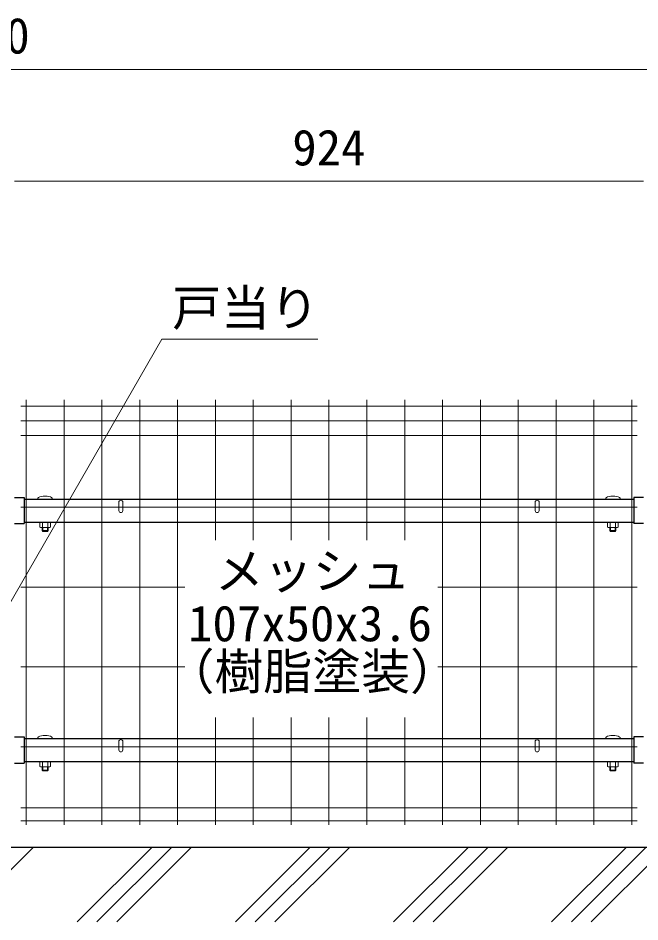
# Model space of a CAD drawing. Units: millimetres, scale not verified. Extents: x -1370 to 7030, y -2970 to 2970.
# Drawn here: x 2841 to 3675, y -107 to 1105 of the extents above; entities that cross this region are included whole.
import ezdxf
from ezdxf.enums import TextEntityAlignment as Align

# ---------------------------------------------------------------- set-up
doc = ezdxf.new("R2010")
doc.units = ezdxf.units.MM
doc.header["$LTSCALE"] = 20
for name, color, linetype, lineweight in [('0-2_D-STR1', 1, 'Continuous', 25), ('0-4_D-STR3', 3, 'Continuous', 13), ('0-5_D-STR-TXT', 7, 'Continuous', 13), ('0-7_D-STR2', 7, 'Continuous', 13), ('0-8_D-STR-DIM', 7, 'Continuous', 13), ('0-C_D-DCR-HCH', 7, 'Continuous', 13), ('0-D_D-BGD', 7, 'Continuous', 25)]:
    doc.layers.add(name, color=color, linetype=linetype, lineweight=lineweight)
doc.styles.add('ＭＳ ゴシック', font='')
doc.styles.get('ＭＳ ゴシック').set_extended_font_data('MS Gothic')

msp = doc.modelspace()

# ---------------------------------------------------------------- linework, layer by layer
at = {"layer": '0-2_D-STR1'}
for p, q in [((2835.93, 462.09), (2848.93, 462.09)), ((2848.93, 462.09), (2848.93, 427.09)), ((3666.93, 462.09), (3666.93, 427.09)), ((3679.93, 462.09), (3666.93, 462.09)), ((2848.93, 460.09), (3666.93, 460.09)), ((2835.93, 427.09), (2848.93, 427.09)), ((2848.93, 429.09), (3666.93, 429.09)), ((3679.93, 427.09), (3666.93, 427.09)), ((2835.93, 141.09), (2848.93, 141.09)), ((2848.93, 141.09), (2848.93, 106.09)), ((2848.93, 139.09), (3666.92, 139.09)), ((3666.92, 141.09), (3666.92, 106.09)), ((3679.93, 141.09), (3666.92, 141.09)), ((2835.93, 106.09), (2848.93, 106.09)), ((2848.93, 108.09), (3666.92, 108.09)), ((3679.93, 106.09), (3666.92, 106.09))]:
    msp.add_line(p, q, dxfattribs=at)
at = {"layer": '0-4_D-STR3'}
for p, q in [((2976.05, 456.71), (2976.05, 444.54)), ((2981.25, 456.71), (2981.25, 444.54)), ((3534.61, 456.71), (3534.61, 444.54)), ((3539.81, 456.71), (3539.81, 444.54)), ((2869.85, 428.55), (2869.85, 422.3)), ((2883.62, 429.09), (2870.63, 429.09)), ((2871.67, 429.09), (2882.58, 429.09)), ((2873.49, 428.55), (2873.49, 422.3)), ((2880.76, 428.55), (2880.76, 422.3)), ((2884.4, 428.55), (2884.4, 422.3)), ((3631.45, 428.55), (3631.45, 422.3)), ((3632.23, 429.09), (3645.22, 429.09)), ((3644.18, 429.09), (3633.27, 429.09)), ((3635.09, 428.55), (3635.09, 422.3)), ((3642.36, 428.55), (3642.36, 422.3)), ((3646, 428.55), (3646, 422.3)), ((2871.67, 421.77), (2882.58, 421.77)), ((2873.13, 417.69), (2873.13, 421.77)), ((2881.13, 417.69), (2873.13, 417.69)), ((2874.13, 416.69), (2873.13, 417.69)), ((2874.13, 416.69), (2874.13, 421.77)), ((2874.13, 416.69), (2880.13, 416.69)), ((2880.13, 416.69), (2880.13, 421.77)), ((2881.13, 417.69), (2880.13, 416.69)), ((2881.13, 417.69), (2881.13, 421.77)), ((3644.18, 421.77), (3633.27, 421.77)), ((3634.73, 417.69), (3634.73, 421.77)), ((3634.73, 417.69), (3642.73, 417.69)), ((3634.73, 417.69), (3635.73, 416.69)), ((3635.73, 416.69), (3635.73, 421.77)), ((3641.73, 416.69), (3635.73, 416.69)), ((3641.73, 416.69), (3641.73, 421.77)), ((3641.73, 416.69), (3642.73, 417.69)), ((3642.73, 417.69), (3642.73, 421.77)), ((2976.05, 135.76), (2976.05, 123.59)), ((2981.25, 135.76), (2981.25, 123.59)), ((3534.6, 135.71), (3534.6, 123.54)), ((3539.8, 135.71), (3539.8, 123.54)), ((2869.85, 107.55), (2869.85, 101.3)), ((2883.62, 108.09), (2870.63, 108.09)), ((2871.67, 108.09), (2882.58, 108.09)), ((2871.67, 100.77), (2882.58, 100.77)), ((2873.13, 96.69), (2873.13, 100.77)), ((2873.49, 107.55), (2873.49, 101.3)), ((2874.13, 95.69), (2874.13, 100.77)), ((2880.13, 95.69), (2880.13, 100.77)), ((2880.76, 107.55), (2880.76, 101.3)), ((2881.13, 96.69), (2881.13, 100.77)), ((2884.4, 107.55), (2884.4, 101.3)), ((3631.45, 107.55), (3631.45, 101.3)), ((3632.23, 108.09), (3645.22, 108.09)), ((3644.18, 108.09), (3633.27, 108.09)), ((3644.18, 100.77), (3633.27, 100.77)), ((3634.73, 96.69), (3634.73, 100.77)), ((3635.09, 107.55), (3635.09, 101.3)), ((3635.73, 95.69), (3635.73, 100.77)), ((3641.73, 95.69), (3641.73, 100.77)), ((3642.36, 107.55), (3642.36, 101.3)), ((3642.73, 96.69), (3642.73, 100.77)), ((3646, 107.55), (3646, 101.3)), ((2874.13, 95.69), (2873.13, 96.69)), ((2881.13, 96.69), (2873.13, 96.69)), ((2874.13, 95.69), (2880.13, 95.69)), ((2881.13, 96.69), (2880.13, 95.69)), ((3634.73, 96.69), (3642.73, 96.69)), ((3634.73, 96.69), (3635.73, 95.69)), ((3641.73, 95.69), (3635.73, 95.69)), ((3641.73, 95.69), (3642.73, 96.69))]:
    msp.add_line(p, q, dxfattribs=at)
for centre, radius, start, end in [((2978.65, 444.54), 2.6, 180, 0), ((3537.21, 444.54), 2.6, 180, 0), ((2871.67, 425.74), 3.35, 57.13278, 122.86722), ((2877.13, 416.49), 12.6, 73.22135, 106.77865), ((2882.58, 425.74), 3.35, 57.13278, 122.86722), ((3633.27, 425.74), 3.35, 57.13278, 122.86722), ((3638.73, 416.49), 12.6, 73.22135, 106.77865), ((3644.18, 425.74), 3.35, 57.13278, 122.86722), ((2871.67, 425.12), 3.35, 237.13278, 302.86722), ((2877.13, 434.36), 12.6, 253.22135, 286.77865), ((2882.58, 425.12), 3.35, 237.13278, 302.86722), ((3633.27, 425.12), 3.35, 237.13278, 302.86722), ((3638.73, 434.36), 12.6, 253.22135, 286.77865), ((3644.18, 425.12), 3.35, 237.13278, 302.86722), ((2978.65, 123.59), 2.6, 180, 0), ((3537.2, 123.54), 2.6, 180, 0), ((2871.67, 104.74), 3.35, 57.13278, 122.86722), ((2871.67, 104.12), 3.35, 237.13278, 302.86722), ((2877.13, 95.49), 12.6, 73.22135, 106.77865), ((2877.13, 113.36), 12.6, 253.22135, 286.77865), ((2882.58, 104.74), 3.35, 57.13278, 122.86722), ((2882.58, 104.12), 3.35, 237.13278, 302.86722), ((3633.27, 104.74), 3.35, 57.13278, 122.86722), ((3633.27, 104.12), 3.35, 237.13278, 302.86722), ((3638.73, 95.49), 12.6, 73.22135, 106.77865), ((3638.73, 113.36), 12.6, 253.22135, 286.77865), ((3644.18, 104.74), 3.35, 57.13278, 122.86722), ((3644.18, 104.12), 3.35, 237.13278, 302.86722)]:
    msp.add_arc(centre, radius, start, end, dxfattribs=at)
for centre, major_axis, ratio, start_param, end_param in [((2877.13, 460.09), (-10, 0), 0.4, 3.1415643, 6.2832136), ((3638.73, 460.09), (-10, 0), 0.4, 3.1415643, 6.2832136), ((2978.65, 456.69), (-2.6, 0), 0.649974, 3.1415927, 6.2831853), ((3537.21, 456.69), (-2.6, 0), 0.649974, 3.1415927, 6.2831853), ((2877.13, 139.09), (-10, 0), 0.4, 3.1415643, 6.2832136), ((2978.65, 135.74), (-2.6, 0), 0.649974, 3.1415927, 6.2831853), ((3537.2, 135.69), (-2.6, 0), 0.649974, 3.1415927, 6.2831853), ((3638.72, 139.09), (-10, 0), 0.4, 3.1415643, 6.2832136)]:
    msp.add_ellipse(centre, major_axis=major_axis, ratio=ratio, start_param=start_param, end_param=end_param, dxfattribs=at)
at = {"layer": '0-7_D-STR2'}
for p, q in [((3671.09, 584.56), (2844.77, 584.56)), ((2851.77, 22.99), (2851.77, 592.99)), ((2902.54, 22.99), (2902.54, 592.99)), ((2953.31, 22.99), (2953.31, 592.99)), ((3004.08, 22.99), (3004.08, 592.99)), ((3054.85, 22.99), (3054.85, 592.99)), ((3105.62, 405.04), (3105.62, 592.99)), ((3156.39, 405.04), (3156.39, 592.99)), ((3207.16, 405.04), (3207.16, 592.99)), ((3257.93, 405.04), (3257.93, 592.99)), ((3308.7, 405.04), (3308.7, 592.99)), ((3359.47, 405.04), (3359.47, 592.99)), ((3410.24, 22.99), (3410.24, 592.99)), ((3461.01, 22.99), (3461.01, 592.99)), ((3511.78, 22.99), (3511.78, 592.99)), ((3562.55, 22.99), (3562.55, 592.99)), ((3613.32, 22.99), (3613.32, 592.99)), ((3664.09, 22.99), (3664.09, 592.99)), ((3671.09, 564.99), (2844.77, 564.99)), ((3671.09, 545.42), (2844.77, 545.42)), ((3671.09, 448.99), (2844.77, 448.99)), ((3064.69, 341.99), (2844.77, 341.99)), ((3671.09, 341.99), (3403.73, 341.99)), ((3064.69, 234.99), (2844.77, 234.99)), ((3671.09, 234.99), (3403.73, 234.99)), ((3105.62, 22.99), (3105.62, 167.26)), ((3156.39, 22.99), (3156.39, 167.26)), ((3207.16, 22.99), (3207.16, 167.26)), ((3257.93, 22.99), (3257.93, 167.26)), ((3308.7, 22.99), (3308.7, 167.26)), ((3359.47, 22.99), (3359.47, 167.26)), ((3671.09, 127.99), (2844.77, 127.99)), ((3671.09, 45.98), (2844.77, 45.98)), ((3671.09, 28.39), (2844.77, 28.39))]:
    msp.add_line(p, q, dxfattribs=at)
at = {"layer": '0-8_D-STR-DIM'}
for p, q in [((3750.93, 1036.36), (1830.93, 1036.36)), ((2835.93, 886.36), (3679.93, 886.36)), ((2835.93, 886.36), (2875.93, 886.36)), ((3679.93, 886.36), (3639.93, 886.36))]:
    msp.add_line(p, q, dxfattribs=at)
msp.add_lwpolyline([(2809.99, 300.25), (2795.77, 262.28), (2815.77, 296.92), (3033.73, 674.44), (3235.86, 674.44), (3243.06, 674.44)], dxfattribs=at)
at = {"layer": '0-C_D-DCR-HCH'}
for p, q in [((2920.18, -107.01), (3020.18, -7.01)), ((2946.69, -107.01), (3046.69, -7.01)), ((2973.21, -107.01), (3073.21, -7.01)), ((3132.31, -107.01), (3232.31, -7.01)), ((3158.83, -107.01), (3258.83, -7.01)), ((3185.34, -107.01), (3285.34, -7.01)), ((3344.44, -107.01), (3444.44, -7.01)), ((3370.96, -107.01), (3470.96, -7.01)), ((3397.47, -107.01), (3497.47, -7.01)), ((3556.57, -107.01), (3656.57, -7.01)), ((3583.09, -107.01), (3683.09, -7.01)), ((3609.61, -107.01), (3709.61, -7.01))]:
    msp.add_line(p, q, dxfattribs=at)
msp.add_lwpolyline([(2775.93, -92.16), (2804.79, -63.3), (2861.08, -7.01)], dxfattribs=at)
at = {"layer": '0-D_D-BGD'}
msp.add_line((4105.31, -7.01), (2775.93, -7.01), dxfattribs=at)

# ---------------------------------------------------------------- texts
at = {"layer": '0-5_D-STR-TXT', "style": 'ＭＳ ゴシック'}
for s, p in [('戸当り', (3047.52, 677.98)), ('メッシュ', (3104.82, 325.26)), ('107x50x3.6', (3068.9, 254.93)), ('（樹脂塗装）', (3038.72, 190.34))]:
    msp.add_text(s, height=48.09, dxfattribs=at).set_placement(p, align=Align.BOTTOM_LEFT)
at = {"layer": '0-8_D-STR-DIM', "style": 'ＭＳ ゴシック'}
for s, p in [('2000', (2725.68, 1043.11)), ('924', (3208.68, 893.11))]:
    msp.add_text(s, height=48.09, dxfattribs=at).set_placement(p, align=Align.BOTTOM_LEFT)

doc.saveas('drawing.dxf')
